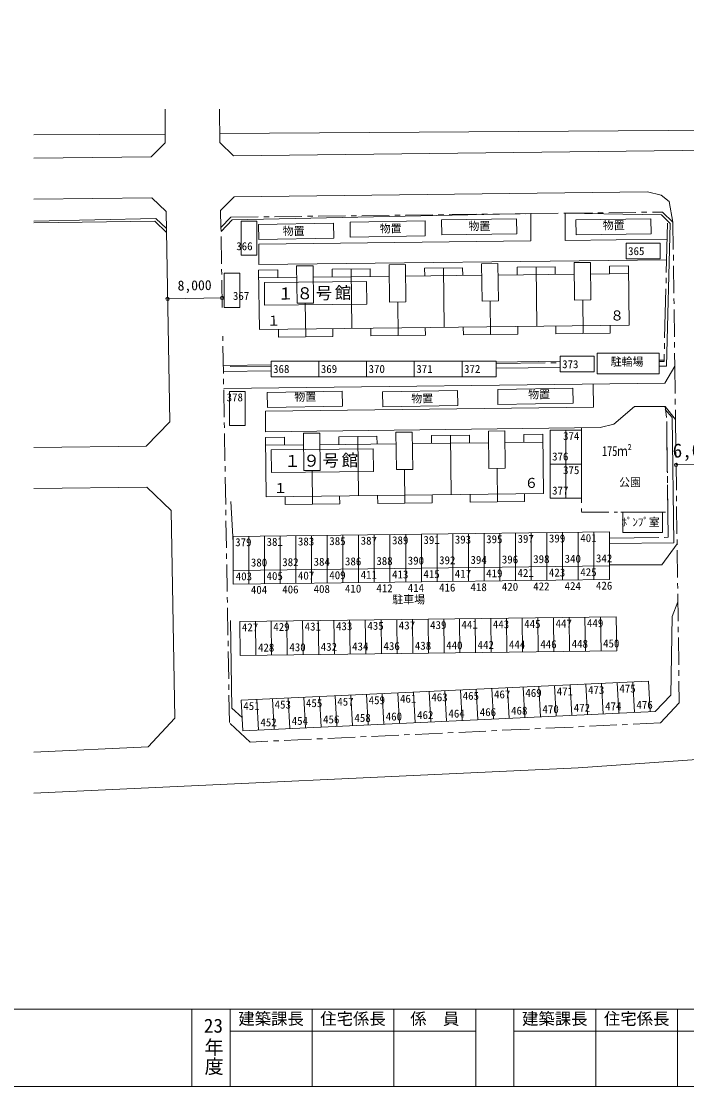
# Model space of a CAD drawing. Units: millimetres, scale not verified. Extents: x -221520 to 221760, y -156440 to 156200.
# Drawn here: x -133517 to -35956, y -156219 to -9 of the extents above; entities that cross this region are included whole.
import ezdxf
from ezdxf.enums import TextEntityAlignment as Align

# ---------------------------------------------------------------- set-up
doc = ezdxf.new("R2010")
doc.units = ezdxf.units.MM
doc.header["$LTSCALE"] = 800
doc.header["$PDMODE"] = 32
doc.header["$PDSIZE"] = 480
for name, pattern in [('CHAIN1', [8, 5, -1, 1, -1]), ('CHAIN2', [12, 9, -1, 1, -1]), ('DOUBLE_CHAIN1', [8.8, 5, -1, 0.6, -0.6, 0.6, -1])]:
    doc.linetypes.add(name, pattern=pattern)
for name, color, linetype, lineweight in [('1-1_ﾓﾙﾀﾙ\u3000浮き', 7, 'Continuous', 9), ('1-4_ｺﾝｸﾘｰﾄ\u3000欠損', 7, 'Continuous', 9), ('1-A_躯体ハッ', 1, 'DOUBLE_CHAIN1', 13), ('1-B_仕上ハッ', 3, 'CHAIN1', 9), ('1-F_図面枠', 7, 'Continuous', 9), ('F-0_枠\u3000太線', 7, 'Continuous', 9)]:
    doc.layers.add(name, color=color, linetype=linetype, lineweight=lineweight)
doc.styles.add('@ＭＳ ゴシック', font='')
doc.styles.add('ＭＳ ゴシック', font='')
doc.styles.get('@ＭＳ ゴシック').set_extended_font_data('@MS Gothic')
doc.styles.get('ＭＳ ゴシック').set_extended_font_data('MS Gothic')

msp = doc.modelspace()

# ---------------------------------------------------------------- linework, layer by layer
at = {"layer": '1-1_ﾓﾙﾀﾙ\u3000浮き'}
for p, q in [((-104068.3, -40570.5), (-112067.2, -40707.7)), ((-31508.9, -64971.9), (-37508.4, -65049.5))]:
    msp.add_line(p, q, dxfattribs=at)
for points in [[(-97883.1, -38307.9), (-97844.1, -41644.3), (-82873, -41493), (-82912, -38156.7)], [(-96887.4, -62852.1), (-96848.3, -66188.5), (-81877.2, -66037.2), (-81916.2, -62700.9)]]:
    msp.add_lwpolyline(points, close=True, dxfattribs=at)
for p in [(-112067.2, -40707.7), (-104068.3, -40570.5), (-37508.4, -65049.5)]:
    msp.add_point(p, dxfattribs=at)
at = {"layer": '1-4_ｺﾝｸﾘｰﾄ\u3000欠損'}
for p, q in [((-44479.7, -35862.1), (-44378, -44561.5)), ((-98614.3, -45195.8), (-98716, -36496.4)), ((-90723.2, -37543), (-79564, -37412.5)), ((-82367.1, -36305.2), (-87946.8, -36370.4)), ((-87946.8, -36370.4), (-87933.4, -37510.3)), ((-85157, -36337.8), (-85055.2, -45037.2)), ((-82353.8, -37445.1), (-82367.1, -36305.2)), ((-77164.2, -37384.4), (-66004.9, -37253.9)), ((-71496.2, -44878.6), (-71597.9, -36179.2)), ((-68808.1, -36146.6), (-68794.7, -37286.5)), ((-63605.1, -37225.8), (-52445.9, -37095.3)), ((-58038.8, -36020.7), (-57937.1, -44720.1)), ((-55249, -35988), (-55235.7, -37128)), ((-50046, -37067.3), (-44466.4, -37002)), ((-98702.7, -37636.3), (-93123.1, -37571)), ((-91821.4, -46256.4), (-91879, -41336.7)), ((-78262.3, -46097.8), (-78319.9, -41178.2)), ((-64703.3, -45939.3), (-64760.8, -41019.6)), ((-51144.2, -45780.7), (-51201.8, -40861)), ((-44378, -44561.5), (-98614.3, -45195.8)), ((-81371.4, -60849.4), (-86951, -60914.6)), ((-86951, -60914.6), (-86937.7, -62054.6)), ((-84161.2, -60882), (-84059.5, -69581.4)), ((-81358.1, -61989.3), (-81371.4, -60849.4)), ((-70602.2, -60723.5), (-70500.4, -69422.9)), ((-67812.3, -60690.8), (-67799, -61830.7)), ((-97707, -62180.5), (-92127.3, -62115.3)), ((-89727.5, -62087.2), (-78568.3, -61956.7)), ((-76168.5, -61928.6), (-65009.2, -61798.1)), ((-62609.4, -61770), (-57029.7, -61704.8)), ((-63707.5, -70483.5), (-63765.1, -65563.8)), ((-90825.7, -70800.6), (-90883.2, -65880.9)), ((-77266.6, -70642.1), (-77324.2, -65722.4)), ((-56941.3, -69264.3), (-97618.6, -69740)), ((-94815.4, -70847.3), (-94828.7, -69707.3))]:
    msp.add_line(p, q, dxfattribs=at)
for points in [[(-98739.2, -29778.3), (-98702.7, -31978), (-87704.2, -31795.4), (-87740.7, -29595.7)], [(-85280.5, -31654.8), (-85317.1, -29455.2), (-74318.6, -29272.5), (-74282, -31472.2)], [(-71858.4, -31331.7), (-71894.9, -29132), (-60896.4, -28949.3), (-60859.9, -31149)], [(-41160.1, -31149), (-41196.7, -28949.3), (-52195.1, -29132), (-52158.6, -31331.7)], [(-93143, -35871.1), (-90743.1, -35843.1), (-90679, -41322.7), (-93078.9, -41350.8)], [(-79583.9, -35712.6), (-77184.1, -35684.5), (-77120, -41164.1), (-79519.8, -41192.2)], [(-66024.8, -35554), (-63625, -35525.9), (-63560.9, -41005.6), (-65960.8, -41033.6)], [(-52465.8, -35395.4), (-50065.9, -35367.4), (-50001.8, -40847), (-52401.7, -40875.1)], [(-86441.6, -56443.3), (-86478.1, -54243.6), (-97476.6, -54426.3), (-97440, -56626)], [(-69536.6, -54131), (-80535.1, -54313.6), (-80498.6, -56513.3), (-69500.1, -56330.6)], [(-52661.5, -53807.8), (-63660, -53990.4), (-63623.4, -56190.1), (-52625, -56007.5)], [(-92147.2, -60415.3), (-89747.4, -60387.3), (-89683.3, -65866.9), (-92083.1, -65895)], [(-78588.2, -60256.8), (-76188.3, -60228.7), (-76124.2, -65708.4), (-78524.1, -65736.4)], [(-65029.1, -60098.2), (-62629.2, -60070.2), (-62565.2, -65549.8), (-64965, -65577.9)], [(-45304.5, -71977.7), (-45304.5, -74977.7), (-39504.5, -74977.7), (-39504.5, -71977.7)]]:
    msp.add_lwpolyline(points, close=True, dxfattribs=at)
for points in [[(-44479.7, -35862.1), (-47269.6, -35894.7), (-47256.2, -37034.6)], [(-98716, -36496.4), (-95926.2, -36463.7), (-95912.9, -37603.6)], [(-68808.1, -36146.6), (-74387.7, -36211.8), (-74374.4, -37351.8)], [(-55249, -35988), (-60828.6, -36053.3), (-60815.3, -37193.2)], [(-87845, -45069.8), (-87831.7, -46209.8), (-95811.1, -46303.1), (-95824.5, -45163.1)], [(-82265.4, -45004.6), (-82252.1, -46144.5), (-74272.7, -46051.2), (-74286, -44911.3)], [(-60726.9, -44752.7), (-60713.6, -45892.6), (-68693, -45985.9), (-68706.3, -44846)], [(-55147.3, -44687.5), (-55133.9, -45827.4), (-47154.5, -45734.1), (-47167.8, -44594.1)], [(-67812.3, -60690.8), (-73392, -60756.1), (-73378.6, -61896)], [(-56941.3, -69264.3), (-57043.1, -60564.9), (-59832.9, -60597.5), (-59819.6, -61737.4)], [(-97618.6, -69740), (-97720.3, -61040.6), (-94930.5, -61007.9), (-94917.1, -62147.9)], [(-94815.4, -70847.3), (-86836, -70754), (-86849.3, -69614)], [(-81269.7, -69548.8), (-81256.3, -70688.7), (-73276.9, -70595.4), (-73290.2, -69455.5)], [(-67710.6, -69390.2), (-67697.3, -70530.2), (-59717.8, -70436.8), (-59731.2, -69296.9)]]:
    msp.add_lwpolyline(points, dxfattribs=at)
at = {"layer": '1-A_躯体ハッ'}
for points in [[(-39122.5, -56473.6), (-43622.5, -56473.6), (-46622.5, -59064.2), (-48622.5, -59588.4), (-51387.6, -59621.7)], [(-51387.6, -59580.1), (-51387.6, -71977.7), (-38718.9, -71977.7), (-38898.3, -58109.3), (-39122.5, -56473.6)]]:
    msp.add_lwpolyline(points, dxfattribs=at)
at = {"layer": '1-B_仕上ハッ'}
msp.add_line((-37969, -29457.7), (-37695.7, -50574), dxfattribs=at)
for points in [[(-53788.1, -28148.4), (-39488.3, -27975.9), (-37973, -29457.8)], [(-104245.2, -30257), (-102771.1, -28739.2), (-58788.1, -28208.7), (-53788.1, -28148.4)], [(-104044.6, -41952.5), (-104244.5, -30301.7), (-104245.2, -30257)], [(-37695.7, -50574), (-37594.8, -58374), (-37056.7, -99957.1), (-39817.4, -102887.1), (-99952.2, -105687), (-103000.4, -102827), (-103972.2, -46176.8)]]:
    msp.add_lwpolyline(points, dxfattribs=at)
at = {"layer": '1-F_図面枠'}
for p, q in [((-131661.3, -16665.3), (-112417.4, -16535.7)), ((33401.9, -18096.2), (-102394.9, -19734)), ((-114455.9, -19879.4), (-131661.3, -20086.9)), ((-104235.6, -30821.2), (-102598.5, -29135.6)), ((-89899.3, -52120.8), (-89899.3, -49820.8)), ((-82899.3, -52120.8), (-82899.3, -49820.8)), ((-75899.3, -49820.8), (-75899.3, -52120.8)), ((-68899.3, -49820.8), (-68899.3, -52120.8)), ((-54518.6, -49858.8), (-63899.3, -49971.9)), ((-39999.4, -49683.7), (-39204.5, -49674.1)), ((-103883.4, -51354.2), (-96890.9, -51269.9)), ((-96901.7, -50369.9), (-103881.5, -50454.1)), ((-54518.6, -50758.8), (-63899.3, -50872)), ((-38895.9, -50570.4), (-39999.4, -50583.7)), ((-53687.6, -59951.8), (-53687.6, -69951.8)), ((-55987.6, -64951.8), (-51387.6, -64951.8)), ((-56458.6, -74970.8), (-56458.6, -81971.4)), ((-54158.6, -81943.6), (-54158.6, -74943.1)), ((-51858.6, -74915.4), (-51858.6, -81915.9)), ((-49558.6, -74887.6), (-49558.6, -81888.1)), ((-102458.6, -82526.1), (-102458.6, -75525.6)), ((-100158.6, -82498.4), (-100158.6, -75497.9)), ((-97858.6, -75470.1), (-97858.6, -82470.7)), ((-95558.6, -82442.9), (-95558.6, -75442.4)), ((-93258.6, -75414.7), (-93258.6, -82415.2)), ((-90958.6, -82387.4), (-90958.6, -75386.9)), ((-88658.6, -75359.2), (-88658.6, -82359.7)), ((-86358.6, -82332), (-86358.6, -75331.5)), ((-84058.6, -75303.7), (-84058.6, -82304.2)), ((-81758.6, -82276.5), (-81758.6, -75276)), ((-79458.6, -75248.2), (-79458.6, -82248.7)), ((-77158.6, -82221), (-77158.6, -75220.5)), ((-74858.6, -75192.8), (-74858.6, -82193.3)), ((-72558.6, -82165.5), (-72558.6, -75165)), ((-70258.6, -75137.3), (-70258.6, -82137.8)), ((-67958.6, -82110), (-67958.6, -75109.5)), ((-65658.6, -75081.8), (-65658.6, -82082.3)), ((-63358.6, -82054.6), (-63358.6, -75054.1)), ((-61058.6, -75026.3), (-61058.6, -82026.8)), ((-58758.6, -81999.1), (-58758.6, -74998.6)), ((-47258.6, -79860.2), (-102398.3, -80525.3)), ((-57776.6, -87473.3), (-57716.3, -92472.9)), ((-55416.4, -92445.2), (-55476.7, -87445.5)), ((-53176.9, -87417.8), (-53116.6, -92417.4)), ((-50816.8, -92389.7), (-50877.1, -87390)), ((-48577.2, -87362.3), (-48516.9, -92361.9)), ((-99173.5, -87972.5), (-99113.2, -92972.2)), ((-96813.4, -92944.4), (-96873.7, -87944.8)), ((-94573.9, -87917), (-94513.6, -92916.7)), ((-92213.7, -92889), (-92274, -87889.3)), ((-89974.2, -87861.6), (-89913.9, -92861.2)), ((-87614.1, -92833.5), (-87674.4, -87833.8)), ((-85374.5, -87806.1), (-85314.2, -92805.7)), ((-83014.4, -92778), (-83074.7, -87778.4)), ((-80774.9, -87750.6), (-80714.6, -92750.3)), ((-78414.8, -92722.5), (-78475, -87722.9)), ((-76175.2, -87695.2), (-76114.9, -92694.8)), ((-73815.1, -92667.1), (-73875.4, -87667.4)), ((-71575.6, -87639.7), (-71515.3, -92639.3)), ((-69215.4, -92611.6), (-69275.7, -87611.9)), ((-66975.9, -87584.2), (-66915.6, -92583.8)), ((-64615.8, -92556.1), (-64676.1, -87556.5)), ((-62376.2, -87528.7), (-62315.9, -92528.4)), ((-60016.1, -92500.6), (-60076.4, -87501)), ((-75995.7, -98364.8), (-75786.4, -102860)), ((-73488.9, -102753), (-73698.1, -98257.9)), ((-71400.6, -98150.9), (-71191.3, -102646)), ((-68893.8, -102539.1), (-69103.1, -98043.9)), ((-66805.6, -97937), (-66596.3, -102432.1)), ((-64298.8, -102325.1), (-64508.1, -97830)), ((-62210.6, -97723), (-62001.3, -102218.1)), ((-59703.8, -102111.2), (-59913.1, -97616)), ((-57615.6, -97509.1), (-57406.3, -102004.2)), ((-55108.8, -101897.2), (-55318.1, -97402.1)), ((-53020.6, -97295.1), (-52811.3, -101790.2)), ((-50513.7, -101683.3), (-50723, -97188.1)), ((-48425.5, -97081.2), (-48216.2, -101576.3)), ((-45918.7, -101469.3), (-46128, -96974.2)), ((-43830.5, -96867.2), (-43621.2, -101362.4)), ((-98970.8, -99434.6), (-98761.5, -103929.7)), ((-96464, -103822.7), (-96673.3, -99327.6)), ((-94375.8, -99220.6), (-94166.5, -103715.8)), ((-91868.9, -103608.8), (-92078.2, -99113.7)), ((-89780.7, -99006.7), (-89571.4, -103501.8)), ((-87273.9, -103394.8), (-87483.2, -98899.7)), ((-85185.7, -98792.7), (-84976.4, -103287.9)), ((-82678.9, -103180.9), (-82888.2, -98685.8)), ((-80590.7, -98578.8), (-80381.4, -103073.9)), ((-78083.9, -102966.9), (-78293.2, -98471.8))]:
    msp.add_line(p, q, dxfattribs=at)
at = {"layer": '1-F_図面枠', "linetype": 'CHAIN2'}
for p, q in [((-96899.3, -50569.9), (-102895.4, -50642.2)), ((-63899.3, -50171.9), (-54518.6, -50058.8)), ((-102458.6, -76438.8), (-102785.1, -70397.3))]:
    msp.add_line(p, q, dxfattribs=at)
at = {"layer": '1-F_図面枠'}
for points in [[(-112443, -12869.2), (-112408.5, -17813.9), (-114455.9, -19879.4)], [(-102394.9, -19734), (-104408.7, -17758.1), (-104442.8, -12869.2)], [(-104417.6, -16481.9), (34353.3, -15547.6), (37482.3, -13573)], [(-112287, -27894.6), (-114383.5, -25879), (-131661.3, -26087.4)], [(-102322.6, -25733.5), (-104288.1, -27757.3), (-104245.2, -30257)], [(-37973, -29457.8), (-38537, -26430.4), (-39717.2, -25522.5), (-41710.7, -25002.5), (-102322.6, -25733.5)], [(-112287, -27894.6), (-111757.7, -58749.7), (-115197.4, -62291.4), (-131661.3, -62490)], [(-131661.3, -29325.8), (-113769.4, -28927.8), (-112244.1, -30394.3)], [(-112234.4, -30958.4), (-113928.3, -29329.9), (-131661.3, -29563.1)], [(-102598.5, -29135.6), (-58788.1, -28208.7), (-58788.1, -32209), (-98702.7, -32690.4), (-98702.7, -35690.6), (-38901.8, -34969.4)], [(-53788.1, -28148.4), (-53788.1, -32148.7), (-38826, -31968.2)], [(-38895.9, -50570.4), (-38366.8, -29632.1), (-39649.4, -28377.9), (-53788.1, -28148.4)], [(-103840.5, -53853.9), (-39163.5, -53073.8), (-37695.7, -50574)], [(-37594.8, -58374), (-39122.5, -56473.6), (-43622.5, -56473.6), (-46622.5, -59064.2), (-48622.5, -59588.4), (-97731.1, -60180.7), (-97731.1, -57180.4), (-49618.8, -56600.2), (-49662.8, -53200.5)], [(-39134.2, -56915.2), (-38098.4, -58099), (-37860.8, -76459.8), (-47258.6, -76573.2)], [(-131661.3, -68490.4), (-115094.5, -68290.6), (-111534.7, -71747.9), (-111012.4, -102199.3), (-114939.5, -106384.8), (-131661.3, -107163.4)], [(-102458.6, -75525.6), (-47258.6, -74859.9), (-47258.6, -81860.4), (-102374.2, -82525.1)], [(-47258.6, -79713.1), (-39619.2, -79681.3), (-37358.6, -76629.7)], [(-101059, -104036.7), (-40583.2, -101220.9), (-38293.9, -98791.3), (-38090.5, -87280.1), (-37248.6, -85129.7)], [(-102857, -87867.1), (-102636.9, -100699.8), (-101149.4, -102095.5)], [(-41323.7, -101255.4), (-41533, -96760.2), (-101268.3, -99541.5), (-101059, -104036.7)], [(-131661.3, -113169.9), (-51857, -109454.1), (75006.2, -100559.8)]]:
    msp.add_lwpolyline(points, dxfattribs=at)
for points in [[(-101277.6, -29291.2), (-98977.6, -29291.2), (-98977.6, -34291.2), (-101277.6, -34291.2)], [(-39847.7, -32540.4), (-39847.7, -34840.4), (-44847.7, -34840.4), (-44847.7, -32540.4)], [(-101452.4, -36947.5), (-101452.4, -41947.5), (-103752.4, -41947.5), (-103752.4, -36947.5)], [(-63899.3, -49820.8), (-96899.3, -49820.8), (-96899.3, -52120.8), (-63899.3, -52120.8)], [(-49518.6, -51424.7), (-49518.6, -49124.7), (-54518.6, -49124.7), (-54518.6, -51424.7)], [(-49096.8, -51704.7), (-39999.4, -51704.7), (-39999.4, -48686.5), (-49096.8, -48686.5)], [(-103009.3, -54281.3), (-100709.3, -54281.3), (-100709.3, -59281.3), (-103009.3, -59281.3)], [(-51387.6, -59951.8), (-55987.6, -59951.8), (-55987.6, -69951.8), (-51387.6, -69951.8)], [(-46277.4, -87334.6), (-46217.1, -92334.2), (-101413.1, -92999.9), (-101473.4, -88000.3)]]:
    msp.add_lwpolyline(points, close=True, dxfattribs=at)
at = {"layer": '1-F_図面枠', "linetype": 'CHAIN2'}
for points in [[(-38766.7, -29622), (-39278.4, -49875), (-39999.4, -49883.7)], [(-47258.6, -75773.1), (-38671.1, -75669.5), (-38898.3, -58109.3)]]:
    msp.add_lwpolyline(points, dxfattribs=at)
at = {"layer": 'F-0_枠\u3000太線', "color": 3}
for p, q in [((221520, -144840), (-221520, -144840)), ((-108490.7, -156218.6), (-108490.7, -144877.2)), ((-102890.7, -144858.6), (-102890.7, -156218.6)), ((-90890.7, -144858.6), (-90890.7, -156218.6)), ((-78890.7, -156218.6), (-78890.7, -144858.6)), ((-66890.7, -144858.6), (-66890.7, -156218.6)), ((-61290.7, -156218.6), (-61290.7, -144858.6)), ((-49290.7, -144858.6), (-49290.7, -156218.6)), ((-37290.6, -156218.6), (-37290.6, -144858.6)), ((-102890.7, -148058.6), (-66890.7, -148058.6)), ((-61290.7, -148058.6), (-25290.6, -148058.6))]:
    msp.add_line(p, q, dxfattribs=at)
at = {"layer": 'F-0_枠\u3000太線', "color": 6, "lineweight": 13}
msp.add_lwpolyline([(-221520, 156200), (-221520, -156200), (221520, -156200), (221520, 156200)], close=True, dxfattribs=at)

# ---------------------------------------------------------------- texts
at = {"layer": '1-1_ﾓﾙﾀﾙ\u3000浮き', "color": 4, "style": 'ＭＳ ゴシック'}
msp.add_text('8,000', height=1466, rotation=0.983, dxfattribs=at).set_placement((-110580.2, -39932.1), align=Align.BOTTOM_LEFT)
at = {"layer": '1-1_ﾓﾙﾀﾙ\u3000浮き', "style": 'ＭＳ ゴシック'}
msp.add_text('6,000', height=2053, rotation=0.741, dxfattribs=at).set_placement((-37988.1, -64590.7), align=Align.BOTTOM_LEFT)
at = {"layer": '1-1_ﾓﾙﾀﾙ\u3000浮き', "color": 4, "char_height": 1760, "attachment_point": 7, "rotation": 0.67, "style": 'ＭＳ ゴシック'}
for s, insert in [('\\T1.17;１８号館', (-95950.1, -41010.6)), ('\\T1.17;１９号館', (-94954.3, -65554.8))]:
    msp.add_mtext(s, dxfattribs=dict(at, insert=insert))
at = {"layer": '1-4_ｺﾝｸﾘｰﾄ\u3000欠損', "color": 4, "style": 'ＭＳ ゴシック'}
for s, p in [('物置', (-80958.4, -31339.9)), ('物置', (-67950.2, -30975.2)), ('物置', (-48255.6, -30853.6)), ('物置', (-95182.2, -31704.6)), ('物置', (-93480.2, -56018.9)), ('物置', (-76338.6, -56262)), ('物置', (-59197.1, -55654.2)), ('公園', (-45862.4, -68523.4)), ('ﾎﾟﾝﾌﾟ室', (-45512.2, -74374.4)), ('駐車場', (-79116.7, -85729.9))]:
    msp.add_text(s, height=1173, dxfattribs=at).set_placement(p, align=Align.BOTTOM_LEFT)
for s, p in [('１', (-97498.7, -45078.3)), ('８', (-47153.9, -44326.7)), ('６', (-59717.2, -68870.9)), ('１', (-96503, -69622.5))]:
    msp.add_text(s, height=1466, rotation=0.67, dxfattribs=at).set_placement(p, align=Align.BOTTOM_LEFT)
at = {"layer": '1-A_躯体ハッ', "style": 'ＭＳ ゴシック', "width": 0.75}
msp.add_text('175ｍ²', height=1466, dxfattribs=at).set_placement((-48366.1, -64186.8), align=Align.BOTTOM_LEFT)
at = {"layer": '1-F_図面枠', "color": 4, "style": 'ＭＳ ゴシック'}
for s, p in [('366', (-102002.3, -33920.3)), ('365', (-44547.7, -34640.4)), ('367', (-102488, -41205.6)), ('373', (-54218.6, -51224.7)), ('駐輪場', (-47093.9, -50867.1)), ('368', (-96599.3, -51920.8)), ('369', (-89599.3, -51920.8)), ('370', (-82599.3, -51920.8)), ('371', (-75599.3, -51920.8)), ('372', (-68599.3, -51920.8)), ('378', (-103409.3, -56081.3)), ('374', (-54087.6, -61751.8)), ('376', (-55687.6, -64751.8)), ('375', (-54087.6, -66751.8)), ('377', (-55687.6, -69751.8)), ('379', (-102158.6, -77325.6)), ('381', (-97558.6, -77270.1)), ('383', (-92958.6, -77214.7)), ('385', (-88358.6, -77159.2)), ('387', (-83758.6, -77103.7)), ('389', (-79158.6, -77048.2)), ('391', (-74558.6, -76992.8)), ('393', (-69958.6, -76937.3)), ('395', (-65358.6, -76881.8)), ('397', (-60758.6, -76826.3)), ('399', (-56158.6, -76770.8)), ('401', (-51558.6, -76715.4)), ('380', (-99858.6, -80298.2)), ('382', (-95258.6, -80242.8)), ('384', (-90658.6, -80187.3)), ('386', (-86058.6, -80131.8)), ('388', (-81458.6, -80076.3)), ('390', (-76858.6, -80020.9)), ('392', (-72258.6, -79965.4)), ('394', (-67658.6, -79909.9)), ('396', (-63058.6, -79854.4)), ('398', (-58458.6, -79798.9)), ('340', (-53858.6, -79743.5)), ('342', (-49258.6, -79688)), ('403', (-102074.2, -82325.1)), ('405', (-97558.6, -82270.7)), ('407', (-92958.6, -82215.2)), ('409', (-88358.6, -82159.7)), ('411', (-83758.6, -82104.2)), ('413', (-79158.6, -82048.7)), ('415', (-74558.6, -81993.3)), ('417', (-69958.6, -81937.8)), ('419', (-65358.6, -81882.3)), ('421', (-60758.6, -81826.8)), ('423', (-56158.6, -81771.4)), ('425', (-51558.6, -81715.9)), ('404', (-99858.6, -84298.4)), ('406', (-95258.6, -84242.9)), ('408', (-90658.6, -84187.4)), ('410', (-86058.6, -84132)), ('412', (-81458.6, -84076.5)), ('414', (-76858.6, -84021)), ('416', (-72258.6, -83965.5)), ('418', (-67658.6, -83910)), ('420', (-63058.6, -83854.6)), ('422', (-58458.6, -83799.1)), ('424', (-53858.6, -83743.6)), ('426', (-49258.6, -83688.1)), ('427', (-101173.4, -89800.3)), ('429', (-96573.7, -89744.8)), ('431', (-91974, -89689.3)), ('433', (-87374.4, -89633.8)), ('435', (-82774.7, -89578.4)), ('437', (-78175, -89522.9)), ('439', (-73575.4, -89467.4)), ('441', (-68975.7, -89411.9)), ('443', (-64376.1, -89356.5)), ('445', (-59776.4, -89301)), ('447', (-55176.7, -89245.5)), ('449', (-50577.1, -89190)), ('428', (-98813.2, -92772.2)), ('430', (-94213.6, -92716.7)), ('432', (-89613.9, -92661.2)), ('434', (-85014.2, -92605.7)), ('436', (-80414.6, -92550.3)), ('438', (-75814.9, -92494.8)), ('440', (-71215.3, -92439.3)), ('442', (-66615.6, -92383.8)), ('444', (-62015.9, -92328.4)), ('446', (-57416.3, -92272.9)), ('448', (-52816.6, -92217.4)), ('450', (-48216.9, -92161.9)), ('465', (-68803.1, -99843.9)), ('467', (-64208.1, -99630)), ('469', (-59613.1, -99416)), ('471', (-55018.1, -99202.1)), ('473', (-50423, -98988.1)), ('475', (-45828, -98774.2)), ('451', (-100968.3, -101341.5)), ('453', (-96373.3, -101127.6)), ('455', (-91778.2, -100913.7)), ('457', (-87183.2, -100699.7)), ('459', (-82588.2, -100485.8)), ('461', (-77993.2, -100271.8)), ('463', (-73398.1, -100057.9)), ('474', (-47916.2, -101376.3)), ('476', (-43321.2, -101162.4)), ('460', (-80081.4, -102873.9)), ('462', (-75486.4, -102660)), ('464', (-70891.3, -102446)), ('466', (-66296.3, -102232.1)), ('468', (-61701.3, -102018.1)), ('470', (-57106.3, -101804.2)), ('472', (-52511.3, -101590.2)), ('452', (-98461.5, -103729.7)), ('454', (-93866.5, -103515.8)), ('456', (-89271.4, -103301.8)), ('458', (-84676.4, -103087.9))]:
    msp.add_text(s, height=1173, dxfattribs=at).set_placement(p, align=Align.BOTTOM_LEFT)
at = {"layer": 'F-0_枠\u3000太線', "style": 'ＭＳ ゴシック'}
for s, height, p in [('建築課長', 1760, (-101690.7, -147658.6)), ('住宅係長', 1760, (-89690.7, -147658.6)), ('係\u3000員', 1760, (-76490.7, -147658.6)), ('建築課長', 1760, (-60090.7, -147658.6)), ('住宅係長', 1760, (-48090.7, -147658.6)), ('23', 2053, (-106744.8, -148914.6))]:
    msp.add_text(s, height=height, dxfattribs=at).set_placement(p, align=Align.BOTTOM_LEFT)
at = {"layer": 'F-0_枠\u3000太線', "style": '@ＭＳ ゴシック'}
msp.add_text('年度', height=2053, rotation=270, dxfattribs=at).set_placement((-106926.9, -149024.6), align=Align.BOTTOM_LEFT)

doc.saveas('drawing.dxf')
